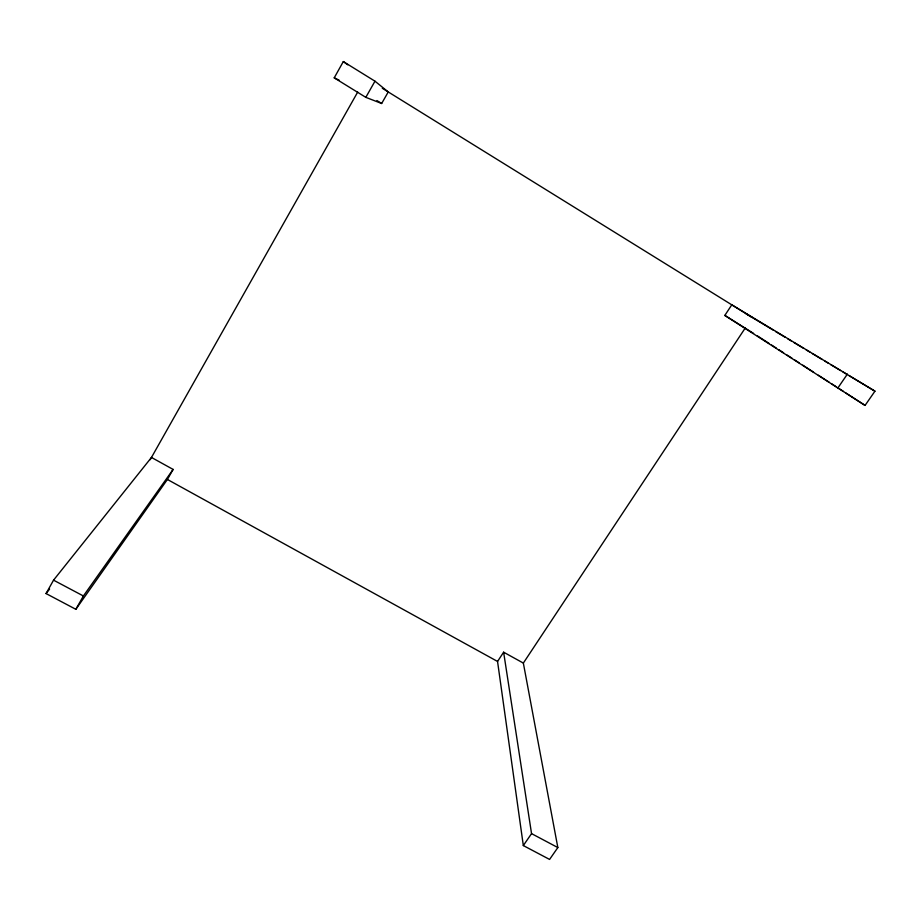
<?xml version="1.0" encoding="UTF-8"?>
<svg xmlns="http://www.w3.org/2000/svg" width="921" height="921" viewBox="0 0 921 921"><rect width="100%" height="100%" fill="white"/><g stroke="black" fill="none" stroke-linecap="round" stroke-linejoin="round"><path stroke-width="1.38" d="M46.05 593.561L53.545 580.161L151.47 457.449L173.113 469.422L167.403 479.461L75.844 609.299L46.05 593.561L49.607 589.072M334.219 77.848L343.314 61.569L374.974 81.186L388.248 91.95L381.662 103.497L365.821 97.35L334.219 77.848L339.193 80.196M150.204 459.694L357.705 92.065M75.844 609.299L83.385 595.979L173.113 469.422M365.821 97.35L374.974 81.186M497.547 661.451L503.626 652.195L523.347 663.085L557.838 847.562L549.584 859.431L523.324 845.57L497.547 661.451L167.403 479.461M724.839 315.419L731.792 304.828L874.95 391.172L865.061 405.413L724.839 315.419L753.62 333.437M523.347 663.085L745.239 328.026M523.324 845.57L531.544 833.62L503.626 652.195M837.546 388.443L847.401 374.099M53.545 580.161L83.385 595.979M531.544 833.62L557.838 847.562M745.941 313.716L773.076 330.017M775.54 331.491L785.348 337.385M787.812 338.859L791.484 341.069M793.948 342.543L803.768 348.437M806.22 349.911L809.904 352.121M812.357 353.595L822.177 359.489M824.629 360.963L828.313 363.173M830.765 364.647L840.585 370.541M843.037 372.015L846.721 374.225M849.174 375.699L874.95 391.172M376.919 100.562L381.662 103.497M382.307 88.266L752.215 317.48M757.223 335.762L769.196 343.498M771.591 345.053L776.391 348.15M778.786 349.692L783.575 352.789M787.179 355.115L791.968 358.2M794.363 359.754L799.152 362.851M802.755 365.177L813.531 372.142M818.332 375.227L829.107 382.203M831.502 383.746L836.303 386.843M838.697 388.386L843.486 391.483M845.881 393.037L865.061 405.413M343.314 61.569L347.793 64.838"/></g></svg>
